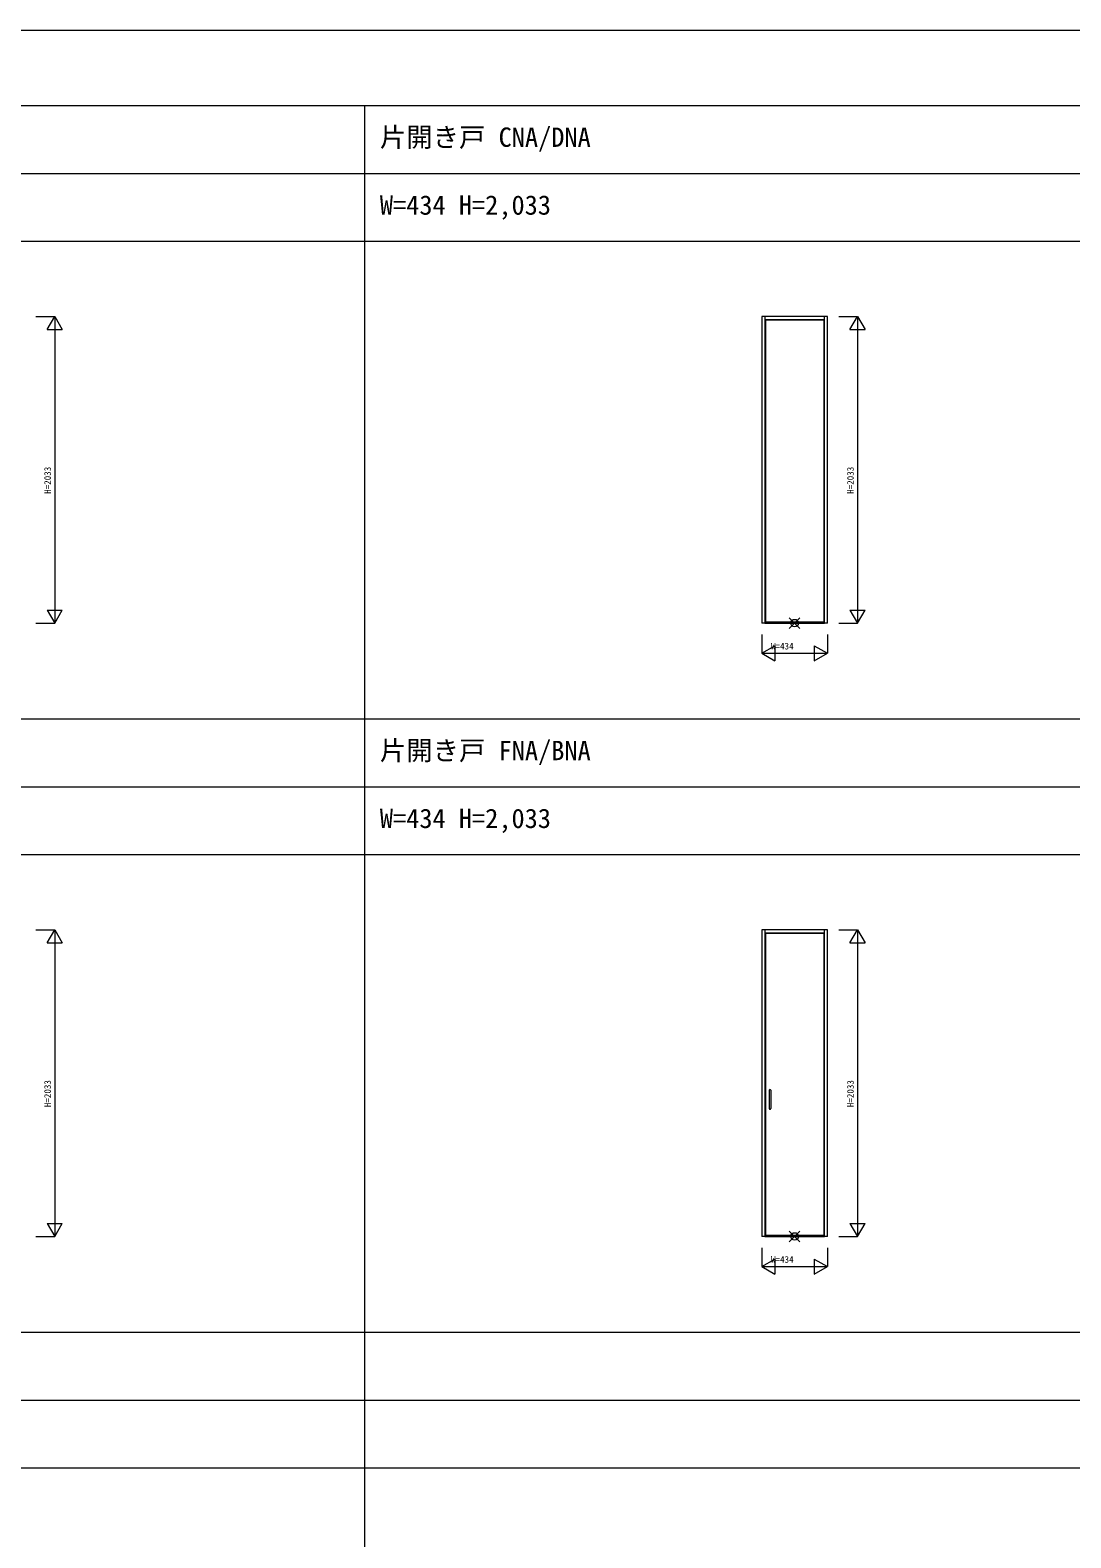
# Model space of a CAD drawing. Units: millimetres, scale not verified. Extents: x -14341 to 14341, y -10000 to 10000.
# Drawn here: x 541 to 7441, y 0 to 10000 of the extents above; entities that cross this region are included whole.
import ezdxf
from ezdxf.enums import TextEntityAlignment as Align

# ---------------------------------------------------------------- set-up
doc = ezdxf.new("R2010")
doc.units = ezdxf.units.MM
doc.header["$LTSCALE"] = 50
for name, color, linetype, lineweight in [('0-0_0', 7, 'Continuous', 18), ('0-1_YKK_F1', 7, 'Continuous', 18), ('0-2_YKK_IN', 1, 'Continuous', 18), ('0-3_YKK_A1', 4, 'Continuous', 18), ('0-7_YKK_N1', 2, 'Continuous', 18)]:
    doc.layers.add(name, color=color, linetype=linetype, lineweight=lineweight)
doc.styles.add('ＭＳ ゴシック', font='')
doc.styles.get('ＭＳ ゴシック').set_extended_font_data('MS Gothic')

msp = doc.modelspace()

# ---------------------------------------------------------------- linework, layer by layer
at = {"layer": '0-1_YKK_F1'}
for p, q in [((-14340.51, 10000), (14340.51, 10000)), ((-14340.51, 9500), (14159.49, 9500)), ((2759.49, -10000), (2759.49, 9500)), ((-14340.51, 9050), (14159.49, 9050)), ((-14340.51, 8600), (14159.49, 8600)), ((-14340.51, 5432), (14159.49, 5432)), ((-14340.51, 4982), (14159.49, 4982)), ((-14340.51, 4532), (14159.49, 4532)), ((-14340.51, 1364), (14159.49, 1364)), ((-14340.51, 914), (14159.49, 914)), ((-14340.51, 464), (14159.49, 464))]:
    msp.add_line(p, q, dxfattribs=at)
at = {"layer": '0-2_YKK_IN'}
for p, q in [((5574.14, 6031.77), (5644.85, 6102.48)), ((5574.14, 6102.48), (5644.85, 6031.77)), ((5574.14, 1963.77), (5644.85, 2034.48)), ((5574.14, 2034.48), (5644.85, 1963.77))]:
    msp.add_line(p, q, dxfattribs=at)
for centre in [(5609.49, 6067.12), (5609.49, 1999.12)]:
    msp.add_circle(centre, 25, dxfattribs=at)
at = {"layer": '0-3_YKK_A1'}
for p, q in [((5412.49, 8100.12), (5412.49, 6067.12)), ((5806.49, 6067.12), (5806.49, 8100.12)), ((5412.49, 8080.12), (5806.49, 8080.12)), ((5412.49, 6067.12), (5392.49, 6067.12)), ((5412.49, 6067.12), (5806.49, 6067.12)), ((5826.49, 6067.12), (5806.49, 6067.12)), ((5412.49, 4032.12), (5412.49, 1999.12)), ((5412.49, 4012.12), (5806.49, 4012.12)), ((5806.49, 1999.12), (5806.49, 4032.12)), ((5440.99, 2969.28), (5440.99, 2846.96)), ((5450.99, 2969.28), (5450.99, 2846.96)), ((5412.49, 1999.12), (5392.49, 1999.12)), ((5412.49, 1999.12), (5806.49, 1999.12)), ((5826.49, 1999.12), (5806.49, 1999.12))]:
    msp.add_line(p, q, dxfattribs=at)
for points in [[(5826.49, 6067.12), (5826.49, 8100.12), (5392.49, 8100.12), (5392.49, 6067.12)], [(5826.49, 1999.12), (5826.49, 4032.12), (5392.49, 4032.12), (5392.49, 1999.12)]]:
    msp.add_lwpolyline(points, dxfattribs=at)
for points in [[(5415.99, 6076.12), (5804.49, 6076.12), (5804.49, 8077.12), (5415.99, 8077.12)], [(5415.99, 2008.12), (5804.49, 2008.12), (5804.49, 4009.12), (5415.99, 4009.12)]]:
    msp.add_lwpolyline(points, close=True, dxfattribs=at)
for centre, start, end in [((5445.99, 2968.58), 8.0102, 171.9898), ((5445.99, 2847.67), 188.0102, 351.9898)]:
    msp.add_arc(centre, 5.05, start, end, dxfattribs=at)
at = {"layer": '0-7_YKK_N1'}
for p, q in [((578.49, 8100.12), (703.49, 8100.12)), ((653.49, 8013.52), (703.49, 8100.12)), ((703.49, 8100.12), (703.49, 6067.12)), ((703.49, 8100.12), (753.49, 8013.52)), ((5901.49, 8100.12), (6026.49, 8100.12)), ((5976.49, 8013.52), (6026.49, 8100.12)), ((6026.49, 8100.12), (6026.49, 6067.12)), ((6026.49, 8100.12), (6076.49, 8013.52)), ((653.49, 8013.52), (753.49, 8013.52)), ((5976.49, 8013.52), (6076.49, 8013.52)), ((653.49, 6153.73), (703.49, 6067.12)), ((653.49, 6153.73), (753.49, 6153.73)), ((703.49, 6067.12), (753.49, 6153.73)), ((5976.49, 6153.73), (6026.49, 6067.12)), ((5976.49, 6153.73), (6076.49, 6153.73)), ((6026.49, 6067.12), (6076.49, 6153.73)), ((578.49, 6067.12), (703.49, 6067.12)), ((5901.49, 6067.12), (6026.49, 6067.12)), ((5739.89, 5917.12), (5826.49, 5867.12)), ((5739.89, 5917.12), (5739.89, 5817.12)), ((5826.49, 5992.12), (5826.49, 5867.12)), ((5392.49, 5867.12), (5826.49, 5867.12)), ((5392.49, 5867.12), (5479.1, 5817.12)), ((5739.89, 5817.12), (5826.49, 5867.12)), ((578.49, 4032.12), (703.49, 4032.12)), ((653.49, 3945.52), (703.49, 4032.12)), ((703.49, 4032.12), (703.49, 1999.12)), ((703.49, 4032.12), (753.49, 3945.52)), ((5901.49, 4032.12), (6026.49, 4032.12)), ((5976.49, 3945.52), (6026.49, 4032.12)), ((6026.49, 4032.12), (6026.49, 1999.12)), ((6026.49, 4032.12), (6076.49, 3945.52)), ((653.49, 3945.52), (753.49, 3945.52)), ((5976.49, 3945.52), (6076.49, 3945.52)), ((653.49, 2085.73), (703.49, 1999.12)), ((653.49, 2085.73), (753.49, 2085.73)), ((703.49, 1999.12), (753.49, 2085.73)), ((5976.49, 2085.73), (6026.49, 1999.12)), ((5976.49, 2085.73), (6076.49, 2085.73)), ((6026.49, 1999.12), (6076.49, 2085.73)), ((578.49, 1999.12), (703.49, 1999.12)), ((5826.49, 1924.12), (5826.49, 1799.12)), ((5901.49, 1999.12), (6026.49, 1999.12)), ((5739.89, 1849.12), (5826.49, 1799.12)), ((5739.89, 1849.12), (5739.89, 1749.12)), ((5392.49, 1799.12), (5826.49, 1799.12)), ((5392.49, 1799.12), (5479.1, 1749.12)), ((5739.89, 1749.12), (5826.49, 1799.12))]:
    msp.add_line(p, q, dxfattribs=at)
for points in [[(5392.49, 5992.12), (5392.49, 5867.12), (5479.1, 5917.12), (5479.1, 5817.12)], [(5392.49, 1924.12), (5392.49, 1799.12), (5479.1, 1849.12), (5479.1, 1749.12)]]:
    msp.add_lwpolyline(points, dxfattribs=at)

# ---------------------------------------------------------------- texts
at = {"layer": '0-0_0', "style": 'ＭＳ ゴシック'}
for s, p in [('片開き戸 CNA/DNA', (2859.49, 9187.5)), ('W=434 H=2,033', (2859.49, 8737.5)), ('片開き戸 FNA/BNA', (2859.49, 5119.5)), ('W=434 H=2,033', (2859.49, 4669.5))]:
    msp.add_text(s, height=128.3, dxfattribs=at).set_placement(p, align=Align.BOTTOM_LEFT)
at = {"layer": '0-7_YKK_N1', "color": 7, "style": 'ＭＳ ゴシック'}
for p in [(691.49, 6924.62), (6014.49, 6924.62), (691.49, 2856.62), (6014.49, 2856.62)]:
    msp.add_text('H=2033', height=43.99, rotation=90, dxfattribs=at).set_placement(p, align=Align.BOTTOM_LEFT)
for p in [(5452.97, 5879.12), (5452.97, 1811.12)]:
    msp.add_text('W=434', height=43.99, dxfattribs=at).set_placement(p, align=Align.BOTTOM_LEFT)

doc.saveas('drawing.dxf')
